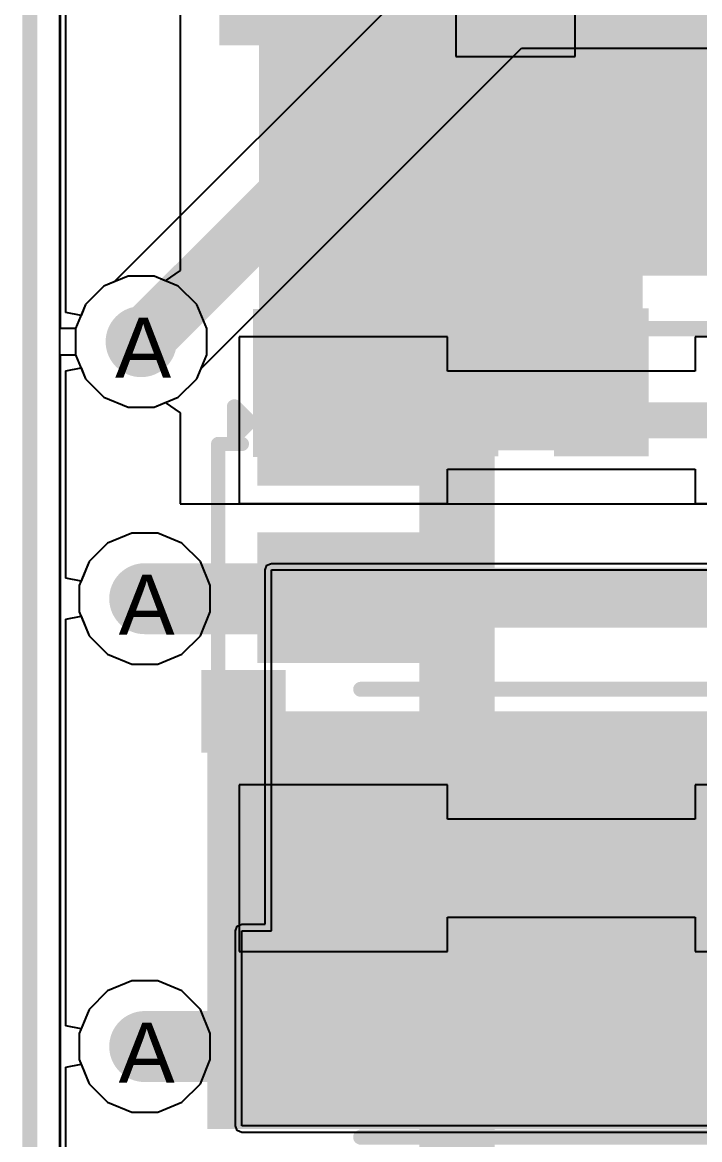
# Model space of a CAD drawing. Header units: inches. Extents: x 0 to 208, y 0 to 213.
# Drawn here: x -0.0025 to 0.2227, y 3.3735 to 3.7452 of the extents above; entities that cross this region are included whole.
import ezdxf

# ---------------------------------------------------------------- set-up
doc = ezdxf.new("R2010")
doc.units = ezdxf.units.IN
doc.header["$MEASUREMENT"] = 0
for name, color, linetype in [('Board_Outline', 216, 'Continuous'), ('Bottom Layer', 5, 'Continuous'), ('Bottom Overlay', 54, 'Continuous'), ('Bottom Paste', 16, 'Continuous'), ('Bottom Solder', 6, 'Continuous'), ('Drill Drawing', 1, 'Continuous'), ('L2_GND1', 16, 'Continuous'), ('L3_SIG1', 76, 'Continuous'), ('L4_PWR', 90, 'Continuous'), ('L5_GND2', 156, 'Continuous'), ('L6_SIG2', 130, 'Continuous'), ('L7_GND3', 216, 'Continuous'), ('Top Layer', 1, 'Continuous'), ('Top Overlay', 2, 'Continuous'), ('Top Paste', 8, 'Continuous'), ('Top Solder', 216, 'Continuous'), ('Via Holes', 16, 'Continuous')]:
    doc.layers.add(name, color=color, linetype=linetype)
doc.styles.add('Arial', font='', dxfattribs={"height": 0.2})
doc.styles.get('Arial').set_extended_font_data('Arial')

# ---------------------------------------------------------------- blocks, each defined once
blk = doc.blocks.new('P____PAK_SO_8_B_114')
at = {"layer": 'Bottom Layer'}
for points in [[(-0.1001, 0.01122), (-0.1001, 0.03878), (-0.05482, 0.03878), (-0.05482, 0.01122)], [(0.09714, -0.01969), (0.05777, -0.01969), (0.05777, 0.01968), (0.09714, 0.01968)], [(-0.1001, -0.03878), (-0.1001, -0.01122), (-0.05482, -0.01122), (-0.05482, -0.03878)], [(-0.09991, -0.08878), (-0.09991, -0.06122), (-0.05463, -0.06122), (-0.05463, -0.08878)], [(0.02029, -0.10601), (0.02029, -0.08199), (0.04371, -0.08199), (0.04371, -0.10601)]]:
    blk.add_hatch(color=5, dxfattribs=at).paths.add_polyline_path(points)
at = {"layer": 'Bottom Paste'}
for points in [[(-0.1001, 0.01122), (-0.1001, 0.03878), (-0.05482, 0.03878), (-0.05482, 0.01122)], [(0.09714, -0.01969), (0.05777, -0.01969), (0.05777, 0.01968), (0.09714, 0.01968)], [(-0.1001, -0.03878), (-0.1001, -0.01122), (-0.05482, -0.01122), (-0.05482, -0.03878)], [(-0.09991, -0.08878), (-0.09991, -0.06122), (-0.05463, -0.06122), (-0.05463, -0.08878)], [(0.02029, -0.10601), (0.02029, -0.08199), (0.04371, -0.08199), (0.04371, -0.10601)]]:
    blk.add_hatch(color=16, dxfattribs=at).paths.add_polyline_path(points)
at = {"layer": 'Bottom Solder'}
for points in [[(-0.1021, 0.00922), (-0.1021, 0.04078), (-0.05282, 0.04078), (-0.05282, 0.00922)], [(0.10114, -0.02369), (0.05377, -0.02369), (0.05377, 0.02368), (0.10114, 0.02368)], [(-0.1021, -0.04078), (-0.1021, -0.00922), (-0.05282, -0.00922), (-0.05282, -0.04078)], [(-0.10191, -0.09078), (-0.10191, -0.05922), (-0.05263, -0.05922), (-0.05263, -0.09078)], [(0.01829, -0.10801), (0.01829, -0.07999), (0.04571, -0.07999), (0.04571, -0.10801)]]:
    blk.add_hatch(color=6, dxfattribs=at).paths.add_polyline_path(points)
at = {"layer": 'Bottom Layer'}
for p, q in [((0.16998, 0.09449), (0.16998, -0.09449)), ((-0.01506, -0.08465), (-0.01506, 0.08464)), ((0.10502, -0.08465), (-0.01506, -0.08465)), ((0.10502, -0.09449), (0.10502, -0.08465)), ((0.16998, -0.09449), (0.10502, -0.09449))]:
    blk.add_line(p, q, dxfattribs=at)
at = {"layer": 'Bottom Overlay'}
for points in [[(-0.11027, -0.081, 0.005, 0.005, 0), (-0.11027, -0.071, 0.005, 0.005, 0)], [(-0.10527, -0.076, 0.005, 0.005, 0), (-0.11027, -0.071, 0.005, 0.005, 0)], [(-0.11027, -0.081, 0.005, 0.005, 0), (-0.10527, -0.076, 0.005, 0.005, 0)], [(-0.05696, -0.1024, 0.00472, 0.00472, 0), (-0.05696, -0.0945, 0.00472, 0.00472, 0)], [(0.11234, -0.1024, 0.00472, 0.00472, 0), (-0.05696, -0.1024, 0.00472, 0.00472, 0)], [(0.11234, -0.1024, 0.00472, 0.00472, 0), (0.11289, -0.10236, 0.00472, 0.00472, 0)]]:
    blk.add_lwpolyline(points, format="xyseb", dxfattribs=at)
for points in [[(-0.11152, -0.071, 0.0025, 0.0025, 1), (-0.10902, -0.071, 0.0025, 0.0025, 1)], [(-0.11152, -0.071, 0.0025, 0.0025, 1), (-0.10902, -0.071, 0.0025, 0.0025, 1)], [(-0.10652, -0.076, 0.0025, 0.0025, 1), (-0.10402, -0.076, 0.0025, 0.0025, 1)], [(-0.10652, -0.076, 0.0025, 0.0025, 1), (-0.10402, -0.076, 0.0025, 0.0025, 1)], [(-0.11152, -0.081, 0.0025, 0.0025, 1), (-0.10902, -0.081, 0.0025, 0.0025, 1)], [(-0.11152, -0.081, 0.0025, 0.0025, 1), (-0.10902, -0.081, 0.0025, 0.0025, 1)], [(-0.05814, -0.0945, 0.00236, 0.00236, 1), (-0.05578, -0.0945, 0.00236, 0.00236, 1)], [(-0.05814, -0.1024, 0.00236, 0.00236, 1), (-0.05578, -0.1024, 0.00236, 0.00236, 1)], [(-0.05814, -0.1024, 0.00236, 0.00236, 1), (-0.05578, -0.1024, 0.00236, 0.00236, 1)], [(0.11116, -0.1024, 0.00236, 0.00236, 1), (0.11352, -0.1024, 0.00236, 0.00236, 1)], [(0.11116, -0.1024, 0.00236, 0.00236, 1), (0.11352, -0.1024, 0.00236, 0.00236, 1)], [(0.11171, -0.10236, 0.00236, 0.00236, 1), (0.11407, -0.10236, 0.00236, 0.00236, 1)]]:
    blk.add_lwpolyline(points, format="xyseb", close=True, dxfattribs=at)
at = {"layer": 'Bottom Solder'}
for p, q in [((0.17214, 0.09449), (0.17214, -0.09449)), ((-0.01723, -0.08465), (-0.01723, 0.08464)), ((-0.01659, -0.08618), (-0.01723, -0.08465)), ((-0.01506, -0.08681), (-0.01659, -0.08618)), ((0.10285, -0.08681), (-0.01506, -0.08681)), ((0.10285, -0.09449), (0.10285, -0.08681)), ((0.10349, -0.09602), (0.10285, -0.09449)), ((0.10502, -0.09665), (0.10349, -0.09602)), ((0.16998, -0.09665), (0.10502, -0.09665)), ((0.17151, -0.09602), (0.16998, -0.09665)), ((0.17214, -0.09449), (0.17151, -0.09602))]:
    blk.add_line(p, q, dxfattribs=at)
blk = doc.blocks.new('TS_1185EC_C_D_B__195')
at = {"layer": 'Top Layer'}
for points in [[(-0.10039, 0.04724), (-0.05118, 0.04724), (-0.05118, 0.01181), (-0.10039, 0.01181)], [(0.05118, 0.04724), (0.10039, 0.04724), (0.10039, 0.01181), (0.05118, 0.01181)], [(-0.10039, -0.01181), (-0.05118, -0.01181), (-0.05118, -0.04725), (-0.10039, -0.04725)], [(0.05118, -0.01181), (0.10039, -0.01181), (0.10039, -0.04725), (0.05118, -0.04725)]]:
    blk.add_hatch(color=1, dxfattribs=at).paths.add_polyline_path(points)
at = {"layer": 'Top Paste'}
for points in [[(-0.10039, 0.04724), (-0.05118, 0.04724), (-0.05118, 0.01181), (-0.10039, 0.01181)], [(0.05118, 0.04724), (0.10039, 0.04724), (0.10039, 0.01181), (0.05118, 0.01181)], [(-0.10039, -0.01181), (-0.05118, -0.01181), (-0.05118, -0.04725), (-0.10039, -0.04725)], [(0.05118, -0.01181), (0.10039, -0.01181), (0.10039, -0.04725), (0.05118, -0.04725)]]:
    blk.add_hatch(color=8, dxfattribs=at).paths.add_polyline_path(points)
at = {"layer": 'Top Solder'}
for points in [[(-0.10439, 0.05124), (-0.04718, 0.05124), (-0.04718, 0.00781), (-0.10439, 0.00781)], [(0.04718, 0.05124), (0.10439, 0.05124), (0.10439, 0.00781), (0.04718, 0.00781)], [(-0.10439, -0.00781), (-0.04718, -0.00781), (-0.04718, -0.05125), (-0.10439, -0.05125)], [(0.04718, -0.00781), (0.10439, -0.00781), (0.10439, -0.05125), (0.04718, -0.05125)]]:
    blk.add_hatch(color=216, dxfattribs=at).paths.add_polyline_path(points)
at = {"layer": 'Top Overlay'}
for points in [[(-0.07, 0.06, 0.005, 0.005, 0), (0.07, 0.06, 0.005, 0.005, 0)], [(-0.112, 0.024, 0.005, 0.005, 0), (-0.112, 0.034, 0.005, 0.005, 0)], [(-0.112, 0.034, 0.005, 0.005, 0), (-0.107, 0.029, 0.005, 0.005, 0)], [(-0.112, 0.024, 0.005, 0.005, 0), (-0.107, 0.029, 0.005, 0.005, 0)], [(-0.07, -0.06, 0.005, 0.005, 0), (0.07, -0.06, 0.005, 0.005, 0)]]:
    blk.add_lwpolyline(points, format="xyseb", dxfattribs=at)
for points in [[(-0.07125, 0.06, 0.0025, 0.0025, 1), (-0.06875, 0.06, 0.0025, 0.0025, 1)], [(0.06875, 0.06, 0.0025, 0.0025, 1), (0.07125, 0.06, 0.0025, 0.0025, 1)], [(-0.11325, 0.034, 0.0025, 0.0025, 1), (-0.11075, 0.034, 0.0025, 0.0025, 1)], [(-0.11325, 0.034, 0.0025, 0.0025, 1), (-0.11075, 0.034, 0.0025, 0.0025, 1)], [(-0.10825, 0.029, 0.0025, 0.0025, 1), (-0.10575, 0.029, 0.0025, 0.0025, 1)], [(-0.10825, 0.029, 0.0025, 0.0025, 1), (-0.10575, 0.029, 0.0025, 0.0025, 1)], [(-0.11325, 0.024, 0.0025, 0.0025, 1), (-0.11075, 0.024, 0.0025, 0.0025, 1)], [(-0.11325, 0.024, 0.0025, 0.0025, 1), (-0.11075, 0.024, 0.0025, 0.0025, 1)], [(-0.07125, -0.06, 0.0025, 0.0025, 1), (-0.06875, -0.06, 0.0025, 0.0025, 1)], [(0.06875, -0.06, 0.0025, 0.0025, 1), (0.07125, -0.06, 0.0025, 0.0025, 1)]]:
    blk.add_lwpolyline(points, format="xyseb", close=True, dxfattribs=at)
blk = doc.blocks.new('TS_1185EC_C_D_B__196')
at = {"layer": 'Top Layer'}
for points in [[(-0.10039, 0.04724), (-0.05118, 0.04724), (-0.05118, 0.01181), (-0.10039, 0.01181)], [(0.05118, 0.04724), (0.10039, 0.04724), (0.10039, 0.01181), (0.05118, 0.01181)], [(-0.10039, -0.01181), (-0.05118, -0.01181), (-0.05118, -0.04724), (-0.10039, -0.04724)], [(0.05118, -0.01181), (0.10039, -0.01181), (0.10039, -0.04724), (0.05118, -0.04724)]]:
    blk.add_hatch(color=1, dxfattribs=at).paths.add_polyline_path(points)
at = {"layer": 'Top Paste'}
for points in [[(-0.10039, 0.04724), (-0.05118, 0.04724), (-0.05118, 0.01181), (-0.10039, 0.01181)], [(0.05118, 0.04724), (0.10039, 0.04724), (0.10039, 0.01181), (0.05118, 0.01181)], [(-0.10039, -0.01181), (-0.05118, -0.01181), (-0.05118, -0.04724), (-0.10039, -0.04724)], [(0.05118, -0.01181), (0.10039, -0.01181), (0.10039, -0.04724), (0.05118, -0.04724)]]:
    blk.add_hatch(color=8, dxfattribs=at).paths.add_polyline_path(points)
at = {"layer": 'Top Solder'}
for points in [[(-0.10439, 0.05124), (-0.04718, 0.05124), (-0.04718, 0.00781), (-0.10439, 0.00781)], [(0.04718, 0.05124), (0.10439, 0.05124), (0.10439, 0.00781), (0.04718, 0.00781)], [(-0.10439, -0.00781), (-0.04718, -0.00781), (-0.04718, -0.05124), (-0.10439, -0.05124)], [(0.04718, -0.00781), (0.10439, -0.00781), (0.10439, -0.05124), (0.04718, -0.05124)]]:
    blk.add_hatch(color=216, dxfattribs=at).paths.add_polyline_path(points)
at = {"layer": 'Top Overlay'}
for points in [[(-0.07, 0.06, 0.005, 0.005, 0), (0.07, 0.06, 0.005, 0.005, 0)], [(-0.112, 0.034, 0.005, 0.005, 0), (-0.107, 0.029, 0.005, 0.005, 0)], [(-0.112, 0.024, 0.005, 0.005, 0), (-0.112, 0.034, 0.005, 0.005, 0)], [(-0.112, 0.024, 0.005, 0.005, 0), (-0.107, 0.029, 0.005, 0.005, 0)], [(-0.07, -0.06, 0.005, 0.005, 0), (0.07, -0.06, 0.005, 0.005, 0)]]:
    blk.add_lwpolyline(points, format="xyseb", dxfattribs=at)
for points in [[(-0.07125, 0.06, 0.0025, 0.0025, 1), (-0.06875, 0.06, 0.0025, 0.0025, 1)], [(0.06875, 0.06, 0.0025, 0.0025, 1), (0.07125, 0.06, 0.0025, 0.0025, 1)], [(-0.11325, 0.034, 0.0025, 0.0025, 1), (-0.11075, 0.034, 0.0025, 0.0025, 1)], [(-0.11325, 0.034, 0.0025, 0.0025, 1), (-0.11075, 0.034, 0.0025, 0.0025, 1)], [(-0.10825, 0.029, 0.0025, 0.0025, 1), (-0.10575, 0.029, 0.0025, 0.0025, 1)], [(-0.10825, 0.029, 0.0025, 0.0025, 1), (-0.10575, 0.029, 0.0025, 0.0025, 1)], [(-0.11325, 0.024, 0.0025, 0.0025, 1), (-0.11075, 0.024, 0.0025, 0.0025, 1)], [(-0.11325, 0.024, 0.0025, 0.0025, 1), (-0.11075, 0.024, 0.0025, 0.0025, 1)], [(-0.07125, -0.06, 0.0025, 0.0025, 1), (-0.06875, -0.06, 0.0025, 0.0025, 1)], [(0.06875, -0.06, 0.0025, 0.0025, 1), (0.07125, -0.06, 0.0025, 0.0025, 1)]]:
    blk.add_lwpolyline(points, format="xyseb", close=True, dxfattribs=at)
blk = doc.blocks.new('LED_0603_217')
at = {"layer": 'Top Layer'}
for points in [[(-0.03937, 0.01969), (-0.01969, 0.01969), (-0.01969, -0.01968), (-0.03937, -0.01968)], [(0.01969, 0.01969), (0.03937, 0.01969), (0.03937, -0.01968), (0.01969, -0.01968)]]:
    blk.add_hatch(color=1, dxfattribs=at).paths.add_polyline_path(points)
at = {"layer": 'Top Overlay'}
blk.add_hatch(color=2, dxfattribs=at).paths.add_polyline_path([(0.044, -0.026), (0.069, -0.026), (0.069, 0.026), (0.044, 0.026)])
at = {"layer": 'Top Paste'}
for points in [[(-0.03937, 0.01969), (-0.01969, 0.01969), (-0.01969, -0.01968), (-0.03937, -0.01968)], [(0.01969, 0.01969), (0.03937, 0.01969), (0.03937, -0.01968), (0.01969, -0.01968)]]:
    blk.add_hatch(color=8, dxfattribs=at).paths.add_polyline_path(points)
at = {"layer": 'Top Solder'}
for points in [[(-0.04337, 0.02369), (-0.01569, 0.02369), (-0.01569, -0.02368), (-0.04337, -0.02368)], [(0.01569, 0.02369), (0.04337, 0.02369), (0.04337, -0.02368), (0.01569, -0.02368)]]:
    blk.add_hatch(color=216, dxfattribs=at).paths.add_polyline_path(points)
at = {"layer": 'Top Overlay'}
for points in [[(-0.044, 0.024, 0.005, 0.005, 0), (-0.044, -0.024, 0.005, 0.005, 0)], [(-0.017, 0.024, 0.005, 0.005, 0), (-0.044, 0.024, 0.005, 0.005, 0)], [(0.044, 0.024, 0.005, 0.005, 0), (0.017, 0.024, 0.005, 0.005, 0)], [(0.044, 0.024, 0.005, 0.005, 0), (0.044, -0.024, 0.005, 0.005, 0)], [(-0.017, -0.024, 0.005, 0.005, 0), (-0.044, -0.024, 0.005, 0.005, 0)], [(0.044, -0.024, 0.005, 0.005, 0), (0.017, -0.024, 0.005, 0.005, 0)]]:
    blk.add_lwpolyline(points, format="xyseb", dxfattribs=at)
for points in [[(-0.04525, 0.024, 0.0025, 0.0025, 1), (-0.04275, 0.024, 0.0025, 0.0025, 1)], [(-0.04525, 0.024, 0.0025, 0.0025, 1), (-0.04275, 0.024, 0.0025, 0.0025, 1)], [(-0.01825, 0.024, 0.0025, 0.0025, 1), (-0.01575, 0.024, 0.0025, 0.0025, 1)], [(0.01575, 0.024, 0.0025, 0.0025, 1), (0.01825, 0.024, 0.0025, 0.0025, 1)], [(0.04275, 0.024, 0.0025, 0.0025, 1), (0.04525, 0.024, 0.0025, 0.0025, 1)], [(0.04275, 0.024, 0.0025, 0.0025, 1), (0.04525, 0.024, 0.0025, 0.0025, 1)], [(-0.04525, -0.024, 0.0025, 0.0025, 1), (-0.04275, -0.024, 0.0025, 0.0025, 1)], [(-0.04525, -0.024, 0.0025, 0.0025, 1), (-0.04275, -0.024, 0.0025, 0.0025, 1)], [(-0.01825, -0.024, 0.0025, 0.0025, 1), (-0.01575, -0.024, 0.0025, 0.0025, 1)], [(0.01575, -0.024, 0.0025, 0.0025, 1), (0.01825, -0.024, 0.0025, 0.0025, 1)], [(0.04275, -0.024, 0.0025, 0.0025, 1), (0.04525, -0.024, 0.0025, 0.0025, 1)], [(0.04275, -0.024, 0.0025, 0.0025, 1), (0.04525, -0.024, 0.0025, 0.0025, 1)]]:
    blk.add_lwpolyline(points, format="xyseb", close=True, dxfattribs=at)

msp = doc.modelspace()

# ---------------------------------------------------------------- hatches: boundary and pattern name
at = {"layer": 'Bottom Layer'}
for points in [[(0.07622, 3.666), (0.45023, 3.666), (0.45023, 3.82483), (0.07622, 3.82483)], [(0.07622, 3.60282), (0.20378, 3.60282), (0.20378, 3.70689), (0.07622, 3.70689)], [(0.19, 3.661), (0.4167, 3.661), (0.4167, 3.70689), (0.19, 3.70689)], [(0.05899, 3.377), (0.25949, 3.377), (0.25949, 3.516), (0.05899, 3.516)]]:
    msp.add_hatch(color=5, dxfattribs=at).paths.add_polyline_path(points)
h = msp.add_hatch(color=5, dxfattribs=at)
edge = h.paths.add_edge_path()
edge.add_arc((0.037, 3.639), 0.01181, 0, 360)
h = msp.add_hatch(color=5, dxfattribs=at)
edge = h.paths.add_edge_path()
edge.add_arc((0.03819, 3.55347), 0.01181, 0, 360)
h = msp.add_hatch(color=5, dxfattribs=at)
edge = h.paths.add_edge_path()
edge.add_arc((0.03819, 3.40445), 0.01181, 0, 360)
at = {"layer": 'L2_GND1'}
h = msp.add_hatch(color=16, dxfattribs=at)
edge = h.paths.add_edge_path()
edge.add_arc((0.037, 3.639), 0.01181, 0, 360)
h = msp.add_hatch(color=16, dxfattribs=at)
edge = h.paths.add_edge_path()
edge.add_arc((0.03819, 3.55347), 0.01181, 0, 360)
h = msp.add_hatch(color=16, dxfattribs=at)
edge = h.paths.add_edge_path()
edge.add_arc((0.03819, 3.40445), 0.01181, 0, 360)
at = {"layer": 'L3_SIG1'}
h = msp.add_hatch(color=76, dxfattribs=at)
edge = h.paths.add_edge_path()
edge.add_arc((0.037, 3.639), 0.01181, 0, 360)
h = msp.add_hatch(color=76, dxfattribs=at)
edge = h.paths.add_edge_path()
edge.add_arc((0.03819, 3.55347), 0.01181, 0, 360)
h = msp.add_hatch(color=76, dxfattribs=at)
edge = h.paths.add_edge_path()
edge.add_arc((0.03819, 3.40445), 0.01181, 0, 360)
at = {"layer": 'L4_PWR'}
h = msp.add_hatch(color=90, dxfattribs=at)
edge = h.paths.add_edge_path()
edge.add_arc((0.037, 3.639), 0.01181, 0, 360)
h = msp.add_hatch(color=90, dxfattribs=at)
edge = h.paths.add_edge_path()
edge.add_arc((0.03819, 3.55347), 0.01181, 0, 360)
h = msp.add_hatch(color=90, dxfattribs=at)
edge = h.paths.add_edge_path()
edge.add_arc((0.03819, 3.40445), 0.01181, 0, 360)
at = {"layer": 'L5_GND2'}
h = msp.add_hatch(color=156, dxfattribs=at)
edge = h.paths.add_edge_path()
edge.add_arc((0.037, 3.639), 0.01181, 0, 360)
h = msp.add_hatch(color=156, dxfattribs=at)
edge = h.paths.add_edge_path()
edge.add_arc((0.03819, 3.55347), 0.01181, 0, 360)
h = msp.add_hatch(color=156, dxfattribs=at)
edge = h.paths.add_edge_path()
edge.add_arc((0.03819, 3.40445), 0.01181, 0, 360)
at = {"layer": 'L6_SIG2'}
h = msp.add_hatch(color=130, dxfattribs=at)
edge = h.paths.add_edge_path()
edge.add_arc((0.037, 3.639), 0.01181, 0, 360)
h = msp.add_hatch(color=130, dxfattribs=at)
edge = h.paths.add_edge_path()
edge.add_arc((0.03819, 3.55347), 0.01181, 0, 360)
h = msp.add_hatch(color=130, dxfattribs=at)
edge = h.paths.add_edge_path()
edge.add_arc((0.03819, 3.40445), 0.01181, 0, 360)
at = {"layer": 'L7_GND3'}
h = msp.add_hatch(color=216, dxfattribs=at)
edge = h.paths.add_edge_path()
edge.add_arc((0.037, 3.639), 0.01181, 0, 360)
h = msp.add_hatch(color=216, dxfattribs=at)
edge = h.paths.add_edge_path()
edge.add_arc((0.03819, 3.55347), 0.01181, 0, 360)
h = msp.add_hatch(color=216, dxfattribs=at)
edge = h.paths.add_edge_path()
edge.add_arc((0.03819, 3.40445), 0.01181, 0, 360)
at = {"layer": 'Top Layer'}
h = msp.add_hatch(color=1, dxfattribs=at)
edge = h.paths.add_edge_path()
edge.add_arc((0.037, 3.639), 0.01181, 0, 360)
h = msp.add_hatch(color=1, dxfattribs=at)
edge = h.paths.add_edge_path()
edge.add_arc((0.03819, 3.55347), 0.01181, 0, 360)
for points in [[(0.03819, 3.56529), (0.03819, 3.54162), (0.10921, 3.54162), (0.10921, 3.56529)], [(0.03819, 3.41626), (0.03819, 3.3926), (0.10921, 3.3926), (0.10921, 3.41626)]]:
    msp.add_hatch(color=1, dxfattribs=at).paths.add_polyline_path(points)
h = msp.add_hatch(color=1, dxfattribs=at)
edge = h.paths.add_edge_path()
edge.add_arc((0.03819, 3.40445), 0.01181, 0, 360)
at = {"layer": 'Via Holes'}
h = msp.add_hatch(color=7, dxfattribs=at)
edge = h.paths.add_edge_path()
edge.add_arc((0.037, 3.639), 0.00591, 0, 360)
h = msp.add_hatch(color=7, dxfattribs=at)
edge = h.paths.add_edge_path()
edge.add_arc((0.03819, 3.55347), 0.00591, 0, 360)
h = msp.add_hatch(color=7, dxfattribs=at)
edge = h.paths.add_edge_path()
edge.add_arc((0.03819, 3.40445), 0.00591, 0, 360)

# ---------------------------------------------------------------- linework, layer by layer
at = {"layer": 'Board_Outline'}
msp.add_lwpolyline([(0, 0, 0.005, 0.005, 0), (0, 4.33071, 0.005, 0.005, 0)], format="xyseb", dxfattribs=at)
at = {"layer": 'Bottom Layer'}
for p, q in [((0.01, 3.3272), (0.01, 4.035)), ((0.05, 3.83789), (0.05, 3.66264)), ((0.05, 3.66264), (0.045, 3.65929)), ((0.03266, 3.66081), (0.02464, 3.65749)), ((0.04134, 3.66081), (0.03266, 3.66081)), ((0.045, 3.65929), (0.04134, 3.66081)), ((0.02464, 3.65749), (0.01851, 3.65136)), ((0.01851, 3.65136), (0.01519, 3.64334)), ((0.01519, 3.64334), (0.01519, 3.63466)), ((0.01519, 3.63466), (0.01851, 3.62665)), ((0.01851, 3.62665), (0.02464, 3.62051)), ((0.02464, 3.62051), (0.03266, 3.61719)), ((0.04134, 3.61719), (0.045, 3.61871)), ((0.045, 3.61871), (0.05, 3.61537)), ((0.03266, 3.61719), (0.04134, 3.61719)), ((0.05, 3.61537), (0.05, 3.58502)), ((0.05, 3.58502), (0.28242, 3.58497)), ((0.03385, 3.57528), (0.02583, 3.57196)), ((0.04252, 3.57528), (0.03385, 3.57528)), ((0.05054, 3.57196), (0.04252, 3.57528)), ((0.02583, 3.57196), (0.0197, 3.56583)), ((0.05668, 3.56583), (0.05054, 3.57196)), ((0.0197, 3.56583), (0.01637, 3.55781)), ((0.06, 3.55781), (0.05668, 3.56583)), ((0.01637, 3.55781), (0.01637, 3.54913)), ((0.06, 3.54913), (0.06, 3.55781)), ((0.01637, 3.54913), (0.0197, 3.54112)), ((0.05668, 3.54112), (0.06, 3.54913)), ((0.0197, 3.54112), (0.02583, 3.53498)), ((0.05054, 3.53498), (0.05668, 3.54112)), ((0.02583, 3.53498), (0.03385, 3.53166)), ((0.04252, 3.53166), (0.05054, 3.53498)), ((0.03385, 3.53166), (0.04252, 3.53166)), ((0.03385, 3.42626), (0.02583, 3.42294)), ((0.04252, 3.42626), (0.03385, 3.42626)), ((0.05054, 3.42294), (0.04252, 3.42626)), ((0.02583, 3.42294), (0.0197, 3.4168)), ((0.05668, 3.4168), (0.05054, 3.42294)), ((0.0197, 3.4168), (0.01637, 3.40879)), ((0.06, 3.40879), (0.05668, 3.4168)), ((0.01637, 3.40879), (0.01637, 3.40011)), ((0.06, 3.40011), (0.06, 3.40879)), ((0.01637, 3.40011), (0.0197, 3.39209)), ((0.05668, 3.39209), (0.06, 3.40011)), ((0.0197, 3.39209), (0.02583, 3.38596)), ((0.05054, 3.38596), (0.05668, 3.39209)), ((0.02583, 3.38596), (0.03385, 3.38264)), ((0.04252, 3.38264), (0.05054, 3.38596)), ((0.03385, 3.38264), (0.04252, 3.38264))]:
    msp.add_line(p, q, dxfattribs=at)
msp.add_lwpolyline([(0.19, 3.62546, 0.02, 0.02, 0), (0.19, 3.67705, 0.02, 0.02, 0)], format="xyseb", dxfattribs=at)
for points in [[(0.185, 3.67705, 0.01, 0.01, 1), (0.195, 3.67705, 0.01, 0.01, 1)], [(0.185, 3.62546, 0.01, 0.01, 1), (0.195, 3.62546, 0.01, 0.01, 1)]]:
    msp.add_lwpolyline(points, format="xyseb", close=True, dxfattribs=at)
at = {"layer": 'L2_GND1'}
for p, q in [((0.0102, 3.64335), (0.0102, 3.9849)), ((0.03266, 3.66081), (0.02464, 3.65749)), ((0.04134, 3.66081), (0.03266, 3.66081)), ((0.04935, 3.65749), (0.04134, 3.66081)), ((0.02464, 3.65749), (0.01851, 3.65136)), ((0.05549, 3.65136), (0.04935, 3.65749)), ((0.01851, 3.65136), (0.01519, 3.64334)), ((0.05881, 3.64334), (0.05549, 3.65136)), ((0.01519, 3.64334), (0.0102, 3.64335)), ((0.05881, 3.63466), (0.05881, 3.64334)), ((0.0102, 3.63465), (0.01519, 3.63466)), ((0.0102, 0.0102), (0.0102, 3.63465)), ((0.01519, 3.63466), (0.01851, 3.62665)), ((0.05549, 3.62665), (0.05881, 3.63466)), ((0.01851, 3.62665), (0.02464, 3.62051)), ((0.04935, 3.62051), (0.05549, 3.62665)), ((0.02464, 3.62051), (0.03266, 3.61719)), ((0.04134, 3.61719), (0.04935, 3.62051)), ((0.03266, 3.61719), (0.04134, 3.61719)), ((0.03385, 3.57528), (0.02583, 3.57196)), ((0.04252, 3.57528), (0.03385, 3.57528)), ((0.05054, 3.57196), (0.04252, 3.57528)), ((0.02583, 3.57196), (0.0197, 3.56583)), ((0.05668, 3.56583), (0.05054, 3.57196)), ((0.0197, 3.56583), (0.01637, 3.55781)), ((0.06, 3.55781), (0.05668, 3.56583)), ((0.01637, 3.55781), (0.01637, 3.54913)), ((0.06, 3.54913), (0.06, 3.55781)), ((0.01637, 3.54913), (0.0197, 3.54112)), ((0.05668, 3.54112), (0.06, 3.54913)), ((0.0197, 3.54112), (0.02583, 3.53498)), ((0.05054, 3.53498), (0.05668, 3.54112)), ((0.02583, 3.53498), (0.03385, 3.53166)), ((0.04252, 3.53166), (0.05054, 3.53498)), ((0.03385, 3.53166), (0.04252, 3.53166)), ((0.03385, 3.42626), (0.02583, 3.42294)), ((0.04252, 3.42626), (0.03385, 3.42626)), ((0.05054, 3.42294), (0.04252, 3.42626)), ((0.02583, 3.42294), (0.0197, 3.4168)), ((0.05668, 3.4168), (0.05054, 3.42294)), ((0.0197, 3.4168), (0.01637, 3.40879)), ((0.06, 3.40879), (0.05668, 3.4168)), ((0.01637, 3.40879), (0.01637, 3.40011)), ((0.06, 3.40011), (0.06, 3.40879)), ((0.01637, 3.40011), (0.0197, 3.39209)), ((0.05668, 3.39209), (0.06, 3.40011)), ((0.0197, 3.39209), (0.02583, 3.38596)), ((0.05054, 3.38596), (0.05668, 3.39209)), ((0.02583, 3.38596), (0.03385, 3.38264)), ((0.04252, 3.38264), (0.05054, 3.38596)), ((0.03385, 3.38264), (0.04252, 3.38264))]:
    msp.add_line(p, q, dxfattribs=at)
at = {"layer": 'L3_SIG1'}
for p, q in [((0.012, 3.64871), (0.012, 3.947)), ((0.03266, 3.66081), (0.02464, 3.65749)), ((0.04134, 3.66081), (0.03266, 3.66081)), ((0.04935, 3.65749), (0.04134, 3.66081)), ((0.02464, 3.65749), (0.01851, 3.65136)), ((0.05549, 3.65136), (0.04935, 3.65749)), ((0.01851, 3.65136), (0.017, 3.64771)), ((0.05881, 3.64334), (0.05549, 3.65136)), ((0.017, 3.64771), (0.012, 3.64871)), ((0.05881, 3.63466), (0.05881, 3.64334)), ((0.05549, 3.62665), (0.05881, 3.63466)), ((0.012, 3.62929), (0.017, 3.63029)), ((0.012, 3.56031), (0.012, 3.62929)), ((0.017, 3.63029), (0.01851, 3.62665)), ((0.01851, 3.62665), (0.02464, 3.62051)), ((0.04935, 3.62051), (0.05549, 3.62665)), ((0.02464, 3.62051), (0.03266, 3.61719)), ((0.04134, 3.61719), (0.04935, 3.62051)), ((0.03266, 3.61719), (0.04134, 3.61719)), ((0.03385, 3.57528), (0.02583, 3.57196)), ((0.04252, 3.57528), (0.03385, 3.57528)), ((0.05054, 3.57196), (0.04252, 3.57528)), ((0.02583, 3.57196), (0.0197, 3.56583)), ((0.05668, 3.56583), (0.05054, 3.57196)), ((0.0197, 3.56583), (0.017, 3.55932)), ((0.06, 3.55781), (0.05668, 3.56583)), ((0.017, 3.55932), (0.012, 3.56031)), ((0.06, 3.54913), (0.06, 3.55781)), ((0.012, 3.54663), (0.017, 3.54762)), ((0.017, 3.54762), (0.0197, 3.54112)), ((0.05668, 3.54112), (0.06, 3.54913)), ((0.012, 3.41129), (0.012, 3.54663)), ((0.0197, 3.54112), (0.02583, 3.53498)), ((0.05054, 3.53498), (0.05668, 3.54112)), ((0.02583, 3.53498), (0.03385, 3.53166)), ((0.04252, 3.53166), (0.05054, 3.53498)), ((0.03385, 3.53166), (0.04252, 3.53166)), ((0.03385, 3.42626), (0.02583, 3.42294)), ((0.04252, 3.42626), (0.03385, 3.42626)), ((0.05054, 3.42294), (0.04252, 3.42626)), ((0.02583, 3.42294), (0.0197, 3.4168)), ((0.05668, 3.4168), (0.05054, 3.42294)), ((0.0197, 3.4168), (0.017, 3.4103)), ((0.06, 3.40879), (0.05668, 3.4168)), ((0.017, 3.4103), (0.012, 3.41129)), ((0.06, 3.40011), (0.06, 3.40879)), ((0.012, 3.39761), (0.017, 3.3986)), ((0.017, 3.3986), (0.0197, 3.39209)), ((0.05668, 3.39209), (0.06, 3.40011)), ((0.012, 2.13966), (0.012, 3.39761)), ((0.0197, 3.39209), (0.02583, 3.38596)), ((0.05054, 3.38596), (0.05668, 3.39209)), ((0.02583, 3.38596), (0.03385, 3.38264)), ((0.04252, 3.38264), (0.05054, 3.38596)), ((0.03385, 3.38264), (0.04252, 3.38264))]:
    msp.add_line(p, q, dxfattribs=at)
msp.add_lwpolyline([(0.142, 2.785, 0.025, 0.025, 0), (0.142, 3.873, 0.025, 0.025, 0)], format="xyseb", dxfattribs=at)
at = {"layer": 'L4_PWR'}
for p, q in [((0.01, 2.526), (0.01, 3.875)), ((0.03385, 3.57528), (0.02583, 3.57196)), ((0.04252, 3.57528), (0.03385, 3.57528)), ((0.05054, 3.57196), (0.04252, 3.57528)), ((0.02583, 3.57196), (0.0197, 3.56583)), ((0.05668, 3.56583), (0.05054, 3.57196)), ((0.0197, 3.56583), (0.01637, 3.55781)), ((0.06, 3.55781), (0.05668, 3.56583)), ((0.01637, 3.55781), (0.01637, 3.54913)), ((0.06, 3.54913), (0.06, 3.55781)), ((0.01637, 3.54913), (0.0197, 3.54112)), ((0.05668, 3.54112), (0.06, 3.54913)), ((0.0197, 3.54112), (0.02583, 3.53498)), ((0.05054, 3.53498), (0.05668, 3.54112)), ((0.02583, 3.53498), (0.03385, 3.53166)), ((0.04252, 3.53166), (0.05054, 3.53498)), ((0.03385, 3.53166), (0.04252, 3.53166)), ((0.03385, 3.42626), (0.02583, 3.42294)), ((0.04252, 3.42626), (0.03385, 3.42626)), ((0.05054, 3.42294), (0.04252, 3.42626)), ((0.02583, 3.42294), (0.0197, 3.4168)), ((0.05668, 3.4168), (0.05054, 3.42294)), ((0.0197, 3.4168), (0.01637, 3.40879)), ((0.06, 3.40879), (0.05668, 3.4168)), ((0.01637, 3.40879), (0.01637, 3.40011)), ((0.06, 3.40011), (0.06, 3.40879)), ((0.01637, 3.40011), (0.0197, 3.39209)), ((0.05668, 3.39209), (0.06, 3.40011)), ((0.0197, 3.39209), (0.02583, 3.38596)), ((0.05054, 3.38596), (0.05668, 3.39209)), ((0.02583, 3.38596), (0.03385, 3.38264)), ((0.04252, 3.38264), (0.05054, 3.38596)), ((0.03385, 3.38264), (0.04252, 3.38264))]:
    msp.add_line(p, q, dxfattribs=at)
at = {"layer": 'L5_GND2'}
for p, q in [((0.0102, 3.64335), (0.0102, 3.9849)), ((0.03266, 3.66081), (0.02464, 3.65749)), ((0.04134, 3.66081), (0.03266, 3.66081)), ((0.04935, 3.65749), (0.04134, 3.66081)), ((0.02464, 3.65749), (0.01851, 3.65136)), ((0.05549, 3.65136), (0.04935, 3.65749)), ((0.01851, 3.65136), (0.01519, 3.64334)), ((0.05881, 3.64334), (0.05549, 3.65136)), ((0.01519, 3.64334), (0.0102, 3.64335)), ((0.05881, 3.63466), (0.05881, 3.64334)), ((0.0102, 3.63465), (0.01519, 3.63466)), ((0.0102, 2.13827), (0.0102, 3.63465)), ((0.01519, 3.63466), (0.01851, 3.62665)), ((0.05549, 3.62665), (0.05881, 3.63466)), ((0.01851, 3.62665), (0.02464, 3.62051)), ((0.04935, 3.62051), (0.05549, 3.62665)), ((0.02464, 3.62051), (0.03266, 3.61719)), ((0.04134, 3.61719), (0.04935, 3.62051)), ((0.03266, 3.61719), (0.04134, 3.61719))]:
    msp.add_line(p, q, dxfattribs=at)
at = {"layer": 'L6_SIG2'}
for p, q in [((0.0102, 3.64335), (0.0102, 3.9849)), ((0.14058, 3.77142), (0.02807, 3.65891)), ((0.05691, 3.63007), (0.16345, 3.73661)), ((0.16345, 3.73661), (1.11555, 3.73661)), ((0.02807, 3.65891), (0.02464, 3.65749)), ((0.02464, 3.65749), (0.01851, 3.65136)), ((0.01851, 3.65136), (0.01519, 3.64334)), ((0.01519, 3.64334), (0.0102, 3.64335)), ((0.0102, 3.63465), (0.01519, 3.63466)), ((0.0102, 2.13827), (0.0102, 3.63465)), ((0.01519, 3.63466), (0.01851, 3.62665)), ((0.05549, 3.62665), (0.05691, 3.63007)), ((0.01851, 3.62665), (0.02464, 3.62051)), ((0.04935, 3.62051), (0.05549, 3.62665)), ((0.02464, 3.62051), (0.03266, 3.61719)), ((0.04134, 3.61719), (0.04935, 3.62051)), ((0.03266, 3.61719), (0.04134, 3.61719))]:
    msp.add_line(p, q, dxfattribs=at)
msp.add_lwpolyline([(0.037, 3.639, 0.02, 0.02, 0), (0.155, 3.757, 0.02, 0.02, 0)], format="xyseb", dxfattribs=at)
msp.add_lwpolyline([(0.032, 3.639, 0.01, 0.01, 1), (0.042, 3.639, 0.01, 0.01, 1)], format="xyseb", close=True, dxfattribs=at)
at = {"layer": 'L7_GND3'}
for p, q in [((0.0102, 3.64335), (0.0102, 3.9849)), ((0.03266, 3.66081), (0.02464, 3.65749)), ((0.04134, 3.66081), (0.03266, 3.66081)), ((0.04935, 3.65749), (0.04134, 3.66081)), ((0.02464, 3.65749), (0.01851, 3.65136)), ((0.05549, 3.65136), (0.04935, 3.65749)), ((0.01851, 3.65136), (0.01519, 3.64334)), ((0.05881, 3.64334), (0.05549, 3.65136)), ((0.01519, 3.64334), (0.0102, 3.64335)), ((0.05881, 3.63466), (0.05881, 3.64334)), ((0.0102, 3.63465), (0.01519, 3.63466)), ((0.0102, 2.13827), (0.0102, 3.63465)), ((0.01519, 3.63466), (0.01851, 3.62665)), ((0.05549, 3.62665), (0.05881, 3.63466)), ((0.01851, 3.62665), (0.02464, 3.62051)), ((0.04935, 3.62051), (0.05549, 3.62665)), ((0.02464, 3.62051), (0.03266, 3.61719)), ((0.04134, 3.61719), (0.04935, 3.62051)), ((0.03266, 3.61719), (0.04134, 3.61719))]:
    msp.add_line(p, q, dxfattribs=at)
at = {"layer": 'Top Layer'}
for p, q in [((0.0102, 3.64335), (0.0102, 3.9849)), ((0.14168, 3.79175), (0.14168, 3.73388)), ((0.18136, 3.73388), (0.18136, 3.74827)), ((0.14168, 3.73388), (0.18136, 3.73388)), ((0.03266, 3.66081), (0.02464, 3.65749)), ((0.04134, 3.66081), (0.03266, 3.66081)), ((0.04935, 3.65749), (0.04134, 3.66081)), ((0.02464, 3.65749), (0.01851, 3.65136)), ((0.05549, 3.65136), (0.04935, 3.65749)), ((0.01851, 3.65136), (0.01519, 3.64334)), ((0.05881, 3.64334), (0.05549, 3.65136)), ((0.01519, 3.64334), (0.0102, 3.64335)), ((0.05881, 3.63466), (0.05881, 3.64334)), ((0.13882, 3.64057), (0.06961, 3.64057)), ((0.06961, 3.64057), (0.06961, 3.58513)), ((0.13882, 3.62916), (0.13882, 3.64057)), ((0.29039, 3.64057), (0.22118, 3.64057)), ((0.22118, 3.64057), (0.22118, 3.62916)), ((0.0102, 3.63465), (0.01519, 3.63466)), ((0.0102, 2.65277), (0.0102, 3.63465)), ((0.01519, 3.63466), (0.01851, 3.62665)), ((0.05549, 3.62665), (0.05881, 3.63466)), ((0.22118, 3.62916), (0.13882, 3.62916)), ((0.01851, 3.62665), (0.02464, 3.62051)), ((0.04935, 3.62051), (0.05549, 3.62665)), ((0.02464, 3.62051), (0.03266, 3.61719)), ((0.04134, 3.61719), (0.04935, 3.62051)), ((0.03266, 3.61719), (0.04134, 3.61719)), ((0.13882, 3.58513), (0.13882, 3.59654)), ((0.13882, 3.59654), (0.22118, 3.59654)), ((0.22118, 3.59654), (0.22118, 3.58513)), ((0.06961, 3.58513), (0.13882, 3.58513)), ((0.22118, 3.58513), (0.29039, 3.58513)), ((0.13882, 3.49154), (0.06961, 3.49154)), ((0.06961, 3.49154), (0.06961, 3.43611)), ((0.13882, 3.48014), (0.13882, 3.49154)), ((0.29039, 3.49154), (0.22118, 3.49154)), ((0.22118, 3.49154), (0.22118, 3.48014)), ((0.22118, 3.48014), (0.13882, 3.48014)), ((0.13882, 3.43611), (0.13882, 3.44751)), ((0.13882, 3.44751), (0.22118, 3.44751)), ((0.22118, 3.44751), (0.22118, 3.43611)), ((0.06961, 3.43611), (0.13882, 3.43611)), ((0.22118, 3.43611), (0.29039, 3.43611))]:
    msp.add_line(p, q, dxfattribs=at)
for points in [[(0.10421, 3.61285, 0.012, 0.012, 0), (0.25579, 3.61285, 0.012, 0.012, 0)], [(0.10421, 3.55379, 0.02, 0.02, 0), (0.25579, 3.55379, 0.02, 0.02, 0)], [(0.10421, 3.46383, 0.012, 0.012, 0), (0.25579, 3.46383, 0.012, 0.012, 0)], [(0.10421, 3.40477, 0.02, 0.02, 0), (0.25579, 3.40477, 0.02, 0.02, 0)]]:
    msp.add_lwpolyline(points, format="xyseb", dxfattribs=at)
for points in [[(0.10121, 3.61285, 0.006, 0.006, 1), (0.10721, 3.61285, 0.006, 0.006, 1)], [(0.09921, 3.55379, 0.01, 0.01, 1), (0.10921, 3.55379, 0.01, 0.01, 1)], [(0.10121, 3.46383, 0.006, 0.006, 1), (0.10721, 3.46383, 0.006, 0.006, 1)], [(0.09921, 3.40477, 0.01, 0.01, 1), (0.10921, 3.40477, 0.01, 0.01, 1)]]:
    msp.add_lwpolyline(points, format="xyseb", close=True, dxfattribs=at)

# ---------------------------------------------------------------- block references
for name, p, rotation in [('P____PAK_SO_8_B_114', (0.165, 3.548), 270), ('LED_0603_217', (0.13199, 3.76357), 180)]:
    msp.add_blockref(name, p, dxfattribs=dict(rotation=rotation))
for name, p in [('TS_1185EC_C_D_B__196', (0.18, 3.58332)), ('TS_1185EC_C_D_B__195', (0.18, 3.4343))]:
    msp.add_blockref(name, p)

# ---------------------------------------------------------------- texts
at = {"layer": 'Drill Drawing', "style": 'Arial'}
for p in [(0.02834, 3.627), (0.02952, 3.54148), (0.02952, 3.39245)]:
    msp.add_text('A', height=0.02, dxfattribs=at).set_placement(p)

doc.saveas('drawing.dxf')
